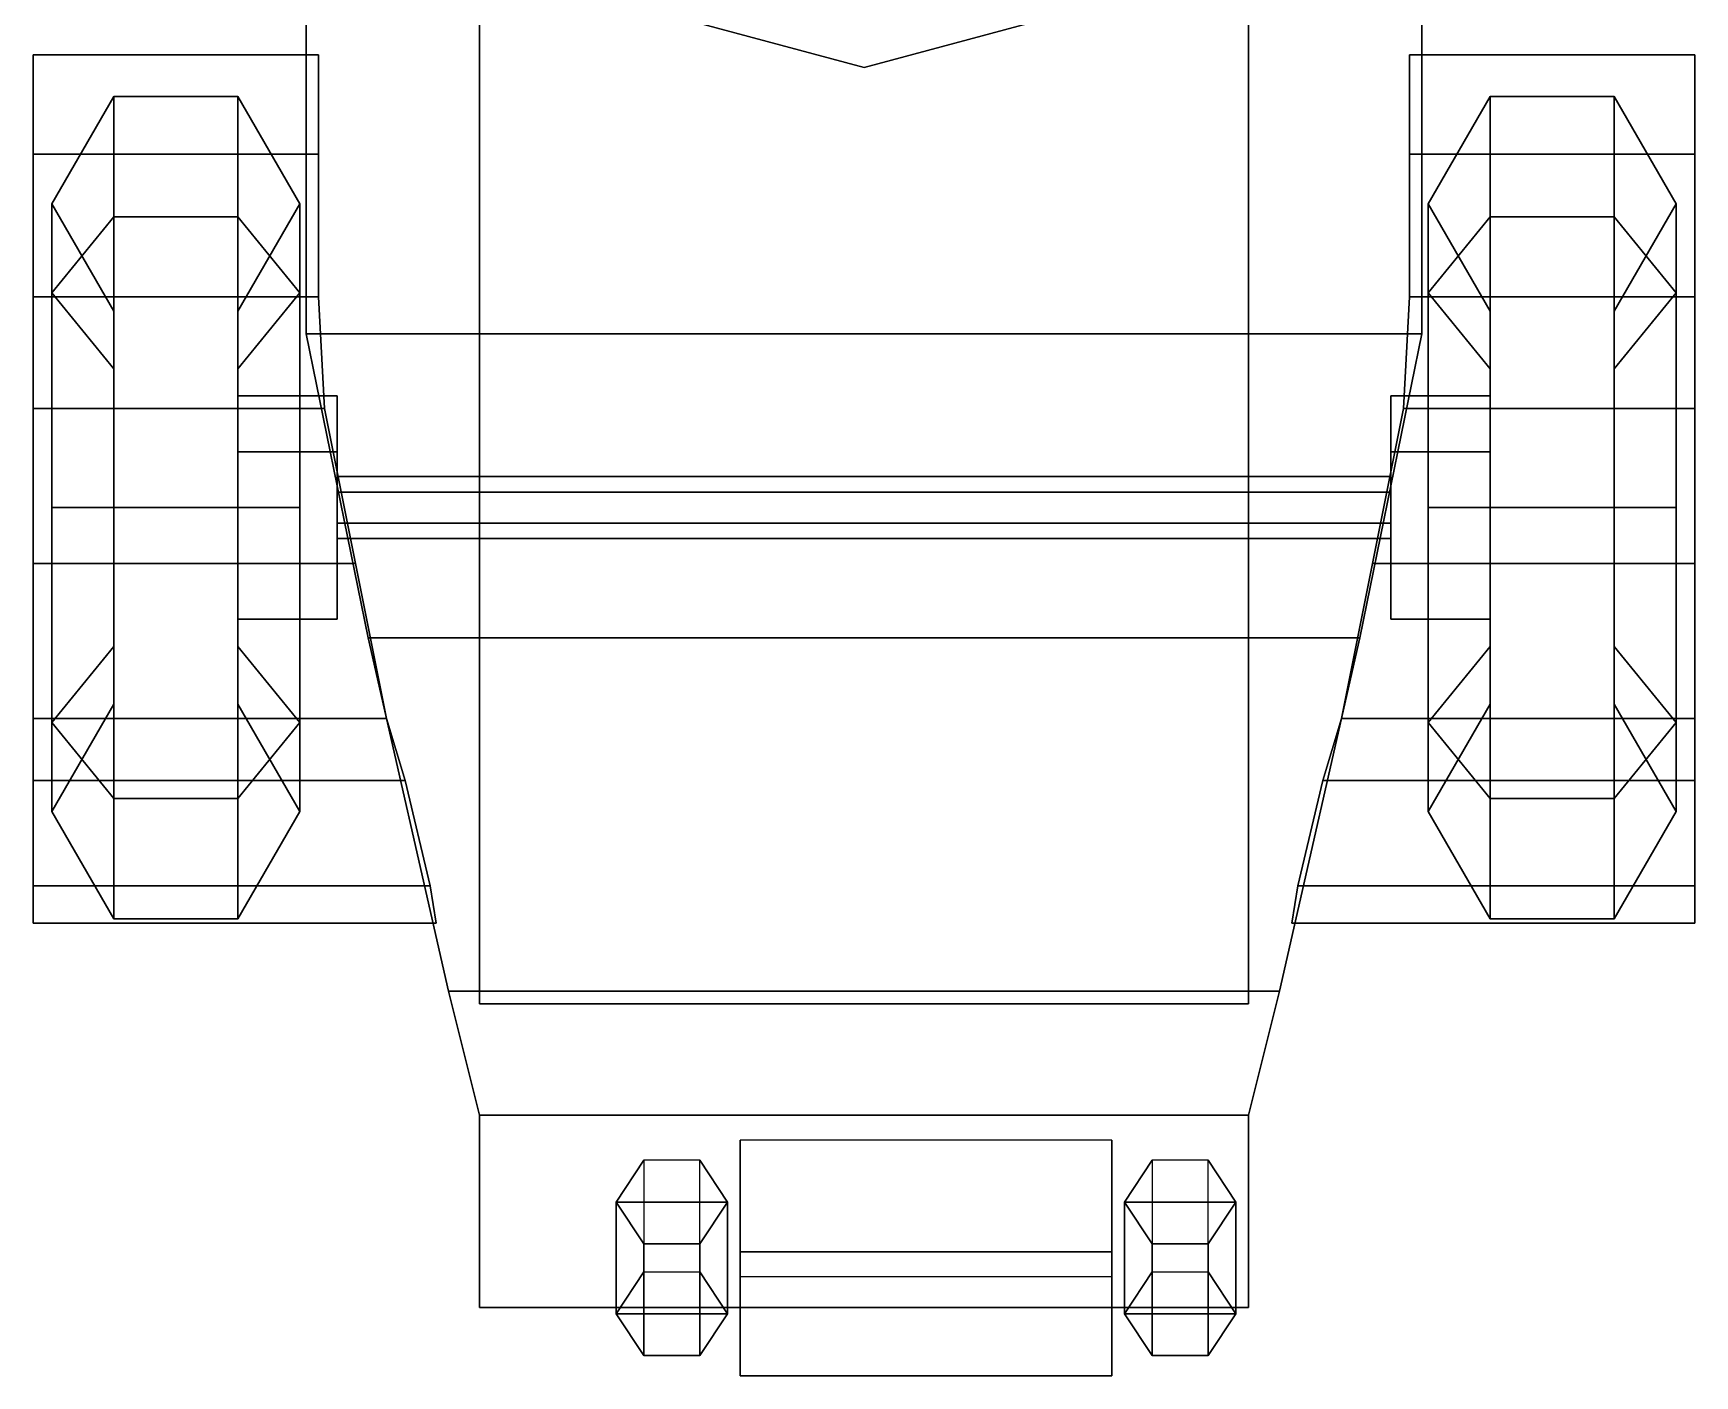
# Model space of a CAD drawing. Header units: millimetres. Extents: x -1.4 to 3, y -2.7 to 19.3.
# Drawn here: x -1.34 to 1.34, y -2.71 to -0.545 of the extents above; entities that cross this region are included whole.
import ezdxf

# ---------------------------------------------------------------- set-up
doc = ezdxf.new("R2010")
doc.units = ezdxf.units.MM
for name, color, linetype in [('mudshields', 6, 'Continuous'), ('turret', 2, 'Continuous'), ('wheels', 2, 'Continuous')]:
    doc.layers.add(name, color=color, linetype=linetype)

msp = doc.modelspace()

# ---------------------------------------------------------------- linework, layer by layer
for points in [[(-0.62, 1, 0.42), (-0.62, -2.11, 0.42), (-0.62, -2.11, 0.81), (-0.62, 1, 0.81)], [(0.62, 1, 0.42), (0.62, -2.11, 0.42), (-0.62, -2.11, 0.42), (-0.62, 1, 0.42)], [(0.62, -2.11, 0.81), (0.62, -2.11, 0.42), (0.62, 1, 0.42), (0.62, 1, 0.81)], [(-0.9, 0.94, 1.65), (-0.9, -1.03, 1.65), (0.9, -1.03, 1.65), (0.9, 0.94, 1.65)], [(-0.9, 0.91, 0.81), (-0.9, -1.03, 0.81), (-0.9, -1.03, 1.65), (-0.9, 0.91, 1.65)], [(0.9, 0.91, 0.81), (0.9, -1.03, 0.81), (-0.9, -1.03, 0.81), (-0.9, 0.91, 0.81)], [(0.9, -1.03, 1.65), (0.9, -1.03, 0.81), (0.9, 0.91, 0.81), (0.9, 0.91, 1.65)], [(-0.9, -1.03, 0.81), (-0.8, -1.52, 0.81), (-0.8, -1.52, 1.6), (-0.9, -1.03, 1.65)], [(-0.9, -1.03, 1.65), (-0.8, -1.52, 1.6), (0.8, -1.52, 1.6), (0.9, -1.03, 1.65)], [(0.9, -1.03, 0.81), (0.8, -1.52, 0.81), (-0.8, -1.52, 0.81), (-0.9, -1.03, 0.81)], [(0.8, -1.52, 1.6), (0.8, -1.52, 0.81), (0.9, -1.03, 0.81), (0.9, -1.03, 1.65)], [(-0.8, -1.52, 0.81), (-0.67, -2.09, 0.81), (-0.67, -2.09, 1.52), (-0.8, -1.52, 1.6)], [(-0.8, -1.52, 1.6), (-0.67, -2.09, 1.52), (0.67, -2.09, 1.52), (0.8, -1.52, 1.6)], [(0.8, -1.52, 0.81), (0.67, -2.09, 0.81), (-0.67, -2.09, 0.81), (-0.8, -1.52, 0.81)], [(0.67, -2.09, 1.52), (0.67, -2.09, 0.81), (0.8, -1.52, 0.81), (0.8, -1.52, 1.6)], [(-0.67, -2.09, 0.81), (-0.62, -2.29, 0.81), (-0.62, -2.29, 1.36), (-0.67, -2.09, 1.52)], [(-0.67, -2.09, 1.52), (-0.62, -2.29, 1.36), (0.62, -2.29, 1.36), (0.67, -2.09, 1.52)], [(0.67, -2.09, 0.81), (0.62, -2.29, 0.81), (-0.62, -2.29, 0.81), (-0.67, -2.09, 0.81)], [(0.62, -2.29, 1.36), (0.62, -2.29, 0.81), (0.67, -2.09, 0.81), (0.67, -2.09, 1.52)], [(-0.62, -2.11, 0.81), (-0.62, -2.11, 0.42), (0.62, -2.11, 0.42), (0.62, -2.11, 0.81)], [(-0.62, -2.29, 0.81), (-0.62, -2.6, 0.81), (-0.62, -2.6, 0.86), (-0.62, -2.29, 1.36)], [(-0.62, -2.29, 1.36), (-0.62, -2.6, 0.86), (0.62, -2.6, 0.86), (0.62, -2.29, 1.36)], [(0.62, -2.6, 0.81), (-0.62, -2.6, 0.81), (-0.62, -2.29, 0.81), (0.62, -2.29, 0.81)], [(0.62, -2.6, 0.86), (0.62, -2.6, 0.81), (0.62, -2.29, 0.81), (0.62, -2.29, 1.36)], [(-0.2, -2.55, 0.93), (-0.2, -2.71, 1.02), (-0.2, -2.51, 1.37), (-0.2, -2.33, 1.28)], [(-0.2, -2.33, 1.28), (-0.2, -2.51, 1.37), (0.4, -2.51, 1.37), (0.4, -2.33, 1.28)], [(0.4, -2.51, 1.37), (0.4, -2.71, 1.02), (0.4, -2.55, 0.93), (0.4, -2.33, 1.28)], [(-0.355, -2.5425, 0.951), (-0.4, -2.61, 0.99), (-0.4, -2.43, 1.3018), (-0.355, -2.3625, 1.2628)], [(-0.4, -2.43, 1.3018), (-0.22, -2.43, 1.3018), (-0.265, -2.3625, 1.2628), (-0.355, -2.3625, 1.2628)], [(-0.22, -2.61, 0.99), (-0.265, -2.5425, 0.951), (-0.265, -2.3625, 1.2628), (-0.22, -2.43, 1.3018)], [(0.465, -2.5425, 0.951), (0.42, -2.61, 0.99), (0.42, -2.43, 1.3018), (0.465, -2.3625, 1.2628)], [(0.42, -2.43, 1.3018), (0.6, -2.43, 1.3018), (0.555, -2.3625, 1.2628), (0.465, -2.3625, 1.2628)], [(0.6, -2.61, 0.99), (0.555, -2.5425, 0.951), (0.555, -2.3625, 1.2628), (0.6, -2.43, 1.3018)], [(-0.4, -2.61, 0.99), (-0.355, -2.6775, 1.029), (-0.355, -2.4975, 1.3407), (-0.4, -2.43, 1.3018)], [(-0.355, -2.4975, 1.3407), (-0.265, -2.4975, 1.3407), (-0.22, -2.43, 1.3018), (-0.4, -2.43, 1.3018)], [(-0.265, -2.6775, 1.029), (-0.22, -2.61, 0.99), (-0.22, -2.43, 1.3018), (-0.265, -2.4975, 1.3407)], [(0.42, -2.61, 0.99), (0.465, -2.6775, 1.029), (0.465, -2.4975, 1.3407), (0.42, -2.43, 1.3018)], [(0.465, -2.4975, 1.3407), (0.555, -2.4975, 1.3407), (0.6, -2.43, 1.3018), (0.42, -2.43, 1.3018)], [(0.555, -2.6775, 1.029), (0.6, -2.61, 0.99), (0.6, -2.43, 1.3018), (0.555, -2.4975, 1.3407)], [(-0.355, -2.6775, 1.029), (-0.265, -2.6775, 1.029), (-0.265, -2.4975, 1.3407), (-0.355, -2.4975, 1.3407)], [(-0.2, -2.51, 1.37), (-0.2, -2.71, 1.02), (0.4, -2.71, 1.02), (0.4, -2.51, 1.37)], [(0.465, -2.6775, 1.029), (0.555, -2.6775, 1.029), (0.555, -2.4975, 1.3407), (0.465, -2.4975, 1.3407)], [(-0.355, -2.5425, 0.951), (-0.265, -2.5425, 0.951), (-0.22, -2.61, 0.99), (-0.4, -2.61, 0.99)], [(0.465, -2.5425, 0.951), (0.555, -2.5425, 0.951), (0.6, -2.61, 0.99), (0.42, -2.61, 0.99)], [(0.4, -2.55, 0.93), (0.4, -2.71, 1.02), (-0.2, -2.71, 1.02), (-0.2, -2.55, 0.93)], [(-0.62, -2.6, 0.86), (-0.62, -2.6, 0.81), (0.62, -2.6, 0.81), (0.62, -2.6, 0.86)], [(-0.4, -2.61, 0.99), (-0.22, -2.61, 0.99), (-0.265, -2.6775, 1.029), (-0.355, -2.6775, 1.029)], [(0.42, -2.61, 0.99), (0.6, -2.61, 0.99), (0.555, -2.6775, 1.029), (0.465, -2.6775, 1.029)]]:
    msp.add_3dface(points)
at = {"layer": 'mudshields'}
for points in [[(-0.88, -0.74, 1.18), (-0.88, -0.58, 0.95), (-1.34, -0.58, 0.95), (-1.34, -0.74, 1.18)], [(-1.34, -0.74, 1.18), (-1.34, -0.58, 0.95), (-0.88, -0.58, 0.95), (-0.88, -0.74, 1.18)], [(1.34, -0.74, 1.18), (1.34, -0.58, 0.95), (0.88, -0.58, 0.95), (0.88, -0.74, 1.18)], [(0.88, -0.74, 1.18), (0.88, -0.58, 0.95), (1.34, -0.58, 0.95), (1.34, -0.74, 1.18)], [(-1.34, -0.97, 1.32), (-1.34, -0.74, 1.18), (-0.88, -0.74, 1.18), (-0.88, -0.97, 1.32)], [(-0.88, -0.97, 1.32), (-0.88, -0.74, 1.18), (-1.34, -0.74, 1.18), (-1.34, -0.97, 1.32)], [(1.34, -0.97, 1.32), (1.34, -0.74, 1.18), (0.88, -0.74, 1.18), (0.88, -0.97, 1.32)], [(0.88, -0.97, 1.32), (0.88, -0.74, 1.18), (1.34, -0.74, 1.18), (1.34, -0.97, 1.32)], [(-0.87, -1.15, 1.38), (-0.88, -0.97, 1.32), (-1.34, -0.97, 1.32), (-1.34, -1.15, 1.38)], [(-1.34, -1.15, 1.38), (-1.34, -0.97, 1.32), (-0.88, -0.97, 1.32), (-0.87, -1.15, 1.38)], [(0.87, -1.15, 1.38), (0.88, -0.97, 1.32), (1.34, -0.97, 1.32), (1.34, -1.15, 1.38)], [(1.34, -1.15, 1.38), (1.34, -0.97, 1.32), (0.88, -0.97, 1.32), (0.87, -1.15, 1.38)], [(-0.82, -1.4, 1.38), (-0.87, -1.15, 1.38), (-1.34, -1.15, 1.38), (-1.34, -1.4, 1.38)], [(-1.34, -1.4, 1.38), (-1.34, -1.15, 1.38), (-0.87, -1.15, 1.38), (-0.82, -1.4, 1.38)], [(1.34, -1.4, 1.38), (1.34, -1.15, 1.38), (0.87, -1.15, 1.38), (0.82, -1.4, 1.38)], [(0.82, -1.4, 1.38), (0.87, -1.15, 1.38), (1.34, -1.15, 1.38), (1.34, -1.4, 1.38)], [(-1.34, -1.65, 1.29), (-1.34, -1.4, 1.38), (-0.82, -1.4, 1.38), (-0.77, -1.65, 1.29)], [(-0.77, -1.65, 1.29), (-0.82, -1.4, 1.38), (-1.34, -1.4, 1.38), (-1.34, -1.65, 1.29)], [(0.77, -1.65, 1.29), (0.82, -1.4, 1.38), (1.34, -1.4, 1.38), (1.34, -1.65, 1.29)], [(1.34, -1.65, 1.29), (1.34, -1.4, 1.38), (0.82, -1.4, 1.38), (0.77, -1.65, 1.29)], [(-1.34, -1.75, 1.22), (-1.34, -1.65, 1.29), (-0.77, -1.65, 1.29), (-0.74, -1.75, 1.22)], [(-0.74, -1.75, 1.22), (-0.77, -1.65, 1.29), (-1.34, -1.65, 1.29), (-1.34, -1.75, 1.22)], [(1.34, -1.75, 1.22), (1.34, -1.65, 1.29), (0.77, -1.65, 1.29), (0.74, -1.75, 1.22)], [(0.74, -1.75, 1.22), (0.77, -1.65, 1.29), (1.34, -1.65, 1.29), (1.34, -1.75, 1.22)], [(-1.34, -1.92, 1.04), (-1.34, -1.75, 1.22), (-0.74, -1.75, 1.22), (-0.7, -1.92, 1.04)], [(-0.7, -1.92, 1.04), (-0.74, -1.75, 1.22), (-1.34, -1.75, 1.22), (-1.34, -1.92, 1.04)], [(0.7, -1.92, 1.04), (0.74, -1.75, 1.22), (1.34, -1.75, 1.22), (1.34, -1.92, 1.04)], [(1.34, -1.92, 1.04), (1.34, -1.75, 1.22), (0.74, -1.75, 1.22), (0.7, -1.92, 1.04)], [(-0.69, -1.98, 0.94), (-0.7, -1.92, 1.04), (-1.34, -1.92, 1.04), (-1.34, -1.98, 0.94)], [(-1.34, -1.98, 0.94), (-1.34, -1.92, 1.04), (-0.7, -1.92, 1.04), (-0.69, -1.98, 0.94)], [(1.34, -1.98, 0.94), (1.34, -1.92, 1.04), (0.7, -1.92, 1.04), (0.69, -1.98, 0.94)], [(0.69, -1.98, 0.94), (0.7, -1.92, 1.04), (1.34, -1.92, 1.04), (1.34, -1.98, 0.94)]]:
    msp.add_3dface(points, dxfattribs=at)
at = {"layer": 'turret'}
for points in [[(-0.395, -0.4942, 1.81), (0, -0.6, 1.81), (0.395, -0.4942, 1.81), (-0.6842, -0.205, 1.81)], [(-0.395, -0.4942, 1.65), (0, -0.6, 1.65), (0, -0.6, 1.81), (-0.395, -0.4942, 1.81)], [(0, -0.6, 1.65), (0.395, -0.4942, 1.65), (0.395, -0.4942, 1.81), (0, -0.6, 1.81)]]:
    msp.add_3dface(points, dxfattribs=at)
at = {"layer": 'wheels'}
for points in [[(-1.31, -0.9635, 0.9465), (-1.21, -0.841, 1.069), (-1.21, -0.6468, 0.6), (-1.31, -0.82, 0.6)], [(-1.31, -0.82, 0.6), (-1.21, -0.6468, 0.6), (-1.21, -0.841, 0.131), (-1.31, -0.9635, 0.2535)], [(-1.21, -0.841, 1.069), (-1.01, -0.841, 1.069), (-1.01, -0.6468, 0.6), (-1.21, -0.6468, 0.6)], [(-1.21, -0.6468, 0.6), (-1.01, -0.6468, 0.6), (-1.01, -0.841, 0.131), (-1.21, -0.841, 0.131)], [(-1.01, -0.841, 1.069), (-0.91, -0.9635, 0.9465), (-0.91, -0.82, 0.6), (-1.01, -0.6468, 0.6)], [(-1.01, -0.6468, 0.6), (-0.91, -0.82, 0.6), (-0.91, -0.9635, 0.2535), (-1.01, -0.841, 0.131)], [(1.01, -0.6468, 0.6), (0.91, -0.82, 0.6), (0.91, -0.9635, 0.9465), (1.01, -0.841, 1.069)], [(1.01, -0.841, 0.131), (0.91, -0.9635, 0.2535), (0.91, -0.82, 0.6), (1.01, -0.6468, 0.6)], [(1.21, -0.6468, 0.6), (1.01, -0.6468, 0.6), (1.01, -0.841, 1.069), (1.21, -0.841, 1.069)], [(1.21, -0.841, 0.131), (1.01, -0.841, 0.131), (1.01, -0.6468, 0.6), (1.21, -0.6468, 0.6)], [(1.31, -0.82, 0.6), (1.21, -0.6468, 0.6), (1.21, -0.841, 1.069), (1.31, -0.9635, 0.9465)], [(1.31, -0.9635, 0.2535), (1.21, -0.841, 0.131), (1.21, -0.6468, 0.6), (1.31, -0.82, 0.6)], [(-1.21, -0.9932, 0.6), (-1.31, -0.82, 0.6), (-1.31, -0.9635, 0.2535), (-1.21, -1.086, 0.376)], [(-1.21, -1.086, 0.824), (-1.31, -0.9635, 0.9465), (-1.31, -0.82, 0.6), (-1.21, -0.9932, 0.6)], [(-0.91, -0.82, 0.6), (-1.01, -0.9932, 0.6), (-1.01, -1.086, 0.376), (-0.91, -0.9635, 0.2535)], [(-0.91, -0.9635, 0.9465), (-1.01, -1.086, 0.824), (-1.01, -0.9932, 0.6), (-0.91, -0.82, 0.6)], [(0.91, -0.9635, 0.2535), (1.01, -1.086, 0.376), (1.01, -0.9932, 0.6), (0.91, -0.82, 0.6)], [(0.91, -0.82, 0.6), (1.01, -0.9932, 0.6), (1.01, -1.086, 0.824), (0.91, -0.9635, 0.9465)], [(1.21, -1.086, 0.376), (1.31, -0.9635, 0.2535), (1.31, -0.82, 0.6), (1.21, -0.9932, 0.6)], [(1.21, -0.9932, 0.6), (1.31, -0.82, 0.6), (1.31, -0.9635, 0.9465), (1.21, -1.086, 0.824)], [(-1.31, -1.31, 1.09), (-1.21, -1.31, 1.2632), (-1.21, -0.841, 1.069), (-1.31, -0.9635, 0.9465)], [(-1.31, -0.9635, 0.2535), (-1.21, -0.841, 0.131), (-1.21, -1.31, -0.0632), (-1.31, -1.31, 0.11)], [(-1.21, -0.841, 0.131), (-1.01, -0.841, 0.131), (-1.01, -1.31, -0.0632), (-1.21, -1.31, -0.0632)], [(-1.21, -1.31, 1.2632), (-1.01, -1.31, 1.2632), (-1.01, -0.841, 1.069), (-1.21, -0.841, 1.069)], [(-1.01, -1.31, 1.2632), (-0.91, -1.31, 1.09), (-0.91, -0.9635, 0.9465), (-1.01, -0.841, 1.069)], [(-1.01, -0.841, 0.131), (-0.91, -0.9635, 0.2535), (-0.91, -1.31, 0.11), (-1.01, -1.31, -0.0632)], [(1.01, -0.841, 1.069), (0.91, -0.9635, 0.9465), (0.91, -1.31, 1.09), (1.01, -1.31, 1.2632)], [(1.01, -1.31, -0.0632), (0.91, -1.31, 0.11), (0.91, -0.9635, 0.2535), (1.01, -0.841, 0.131)], [(1.21, -1.31, -0.0632), (1.01, -1.31, -0.0632), (1.01, -0.841, 0.131), (1.21, -0.841, 0.131)], [(1.21, -0.841, 1.069), (1.01, -0.841, 1.069), (1.01, -1.31, 1.2632), (1.21, -1.31, 1.2632)], [(1.31, -0.9635, 0.9465), (1.21, -0.841, 1.069), (1.21, -1.31, 1.2632), (1.31, -1.31, 1.09)], [(1.31, -1.31, 0.11), (1.21, -1.31, -0.0632), (1.21, -0.841, 0.131), (1.31, -0.9635, 0.2535)], [(-1.21, -1.31, 0.9168), (-1.31, -1.31, 1.09), (-1.31, -0.9635, 0.9465), (-1.21, -1.086, 0.824)], [(-1.21, -1.086, 0.376), (-1.31, -0.9635, 0.2535), (-1.31, -1.31, 0.11), (-1.21, -1.31, 0.2832)], [(-0.91, -1.31, 1.09), (-1.01, -1.31, 0.9168), (-1.01, -1.086, 0.824), (-0.91, -0.9635, 0.9465)], [(-0.91, -0.9635, 0.2535), (-1.01, -1.086, 0.376), (-1.01, -1.31, 0.2832), (-0.91, -1.31, 0.11)], [(0.91, -0.9635, 0.9465), (1.01, -1.086, 0.824), (1.01, -1.31, 0.9168), (0.91, -1.31, 1.09)], [(0.91, -1.31, 0.11), (1.01, -1.31, 0.2832), (1.01, -1.086, 0.376), (0.91, -0.9635, 0.2535)], [(1.21, -1.086, 0.824), (1.31, -0.9635, 0.9465), (1.31, -1.31, 1.09), (1.21, -1.31, 0.9168)], [(1.21, -1.31, 0.2832), (1.31, -1.31, 0.11), (1.31, -0.9635, 0.2535), (1.21, -1.086, 0.376)], [(-1.21, -1.534, 0.376), (-1.21, -1.6268, 0.6), (-1.21, -1.086, 0.824), (-1.21, -0.9932, 0.6)], [(-1.21, -1.31, 0.2832), (-1.21, -1.534, 0.376), (-1.21, -0.9932, 0.6), (-1.21, -1.086, 0.376)], [(-1.01, -1.086, 0.824), (-1.01, -1.6268, 0.6), (-1.01, -1.534, 0.376), (-1.01, -0.9932, 0.6)], [(-1.01, -0.9932, 0.6), (-1.01, -1.534, 0.376), (-1.01, -1.31, 0.2832), (-1.01, -1.086, 0.376)], [(1.01, -1.534, 0.824), (1.01, -0.9932, 0.6), (1.01, -1.086, 0.376), (1.01, -1.6268, 0.6)], [(1.01, -1.31, 0.9168), (1.01, -1.086, 0.824), (1.01, -0.9932, 0.6), (1.01, -1.534, 0.824)], [(1.21, -1.086, 0.376), (1.21, -0.9932, 0.6), (1.21, -1.534, 0.824), (1.21, -1.6268, 0.6)], [(1.21, -0.9932, 0.6), (1.21, -1.086, 0.824), (1.21, -1.31, 0.9168), (1.21, -1.534, 0.824)], [(-1.21, -1.6268, 0.6), (-1.21, -1.534, 0.824), (-1.21, -1.31, 0.9168), (-1.21, -1.086, 0.824)], [(-1.01, -1.31, 0.9168), (-1.01, -1.534, 0.824), (-1.01, -1.6268, 0.6), (-1.01, -1.086, 0.824)], [(1.01, -1.6268, 0.6), (1.01, -1.086, 0.376), (1.01, -1.31, 0.2832), (1.01, -1.534, 0.376)], [(1.21, -1.31, 0.2832), (1.21, -1.086, 0.376), (1.21, -1.6268, 0.6), (1.21, -1.534, 0.376)], [(-1.01, -1.22, 0.4441), (-1.01, -1.13, 0.6), (-0.85, -1.13, 0.6), (-0.85, -1.22, 0.4441)], [(-1.01, -1.13, 0.6), (-1.01, -1.22, 0.7559), (-0.85, -1.22, 0.7559), (-0.85, -1.13, 0.6)], [(-0.85, -1.13, 0.6), (-0.85, -1.49, 0.6), (-0.85, -1.4, 0.4441), (-0.85, -1.22, 0.4441)], [(-0.85, -1.22, 0.7559), (-0.85, -1.4, 0.7559), (-0.85, -1.49, 0.6), (-0.85, -1.13, 0.6)], [(0.85, -1.49, 0.6), (0.85, -1.13, 0.6), (0.85, -1.22, 0.4441), (0.85, -1.4, 0.4441)], [(1.01, -1.13, 0.6), (1.01, -1.22, 0.4441), (0.85, -1.22, 0.4441), (0.85, -1.13, 0.6)], [(0.85, -1.4, 0.7559), (0.85, -1.22, 0.7559), (0.85, -1.13, 0.6), (0.85, -1.49, 0.6)], [(1.01, -1.22, 0.7559), (1.01, -1.13, 0.6), (0.85, -1.13, 0.6), (0.85, -1.22, 0.7559)], [(-1.01, -1.4, 0.4441), (-1.01, -1.22, 0.4441), (-0.85, -1.22, 0.4441), (-0.85, -1.4, 0.4441)], [(-1.01, -1.22, 0.7559), (-1.01, -1.4, 0.7559), (-0.85, -1.4, 0.7559), (-0.85, -1.22, 0.7559)], [(1.01, -1.22, 0.4441), (1.01, -1.4, 0.4441), (0.85, -1.4, 0.4441), (0.85, -1.22, 0.4441)], [(1.01, -1.4, 0.7559), (1.01, -1.22, 0.7559), (0.85, -1.22, 0.7559), (0.85, -1.4, 0.7559)], [(0.85, -1.26, 0.6), (0.85, -1.285, 0.5567), (-0.85, -1.285, 0.5567), (-0.85, -1.26, 0.6)], [(0.85, -1.285, 0.6433), (0.85, -1.26, 0.6), (-0.85, -1.26, 0.6), (-0.85, -1.285, 0.6433)], [(0.85, -1.285, 0.5567), (0.85, -1.335, 0.5567), (-0.85, -1.335, 0.5567), (-0.85, -1.285, 0.5567)], [(0.85, -1.335, 0.6433), (0.85, -1.285, 0.6433), (-0.85, -1.285, 0.6433), (-0.85, -1.335, 0.6433)], [(-1.21, -1.534, 0.824), (-1.31, -1.6565, 0.9465), (-1.31, -1.31, 1.09), (-1.21, -1.31, 0.9168)], [(-1.31, -1.6565, 0.9465), (-1.21, -1.779, 1.069), (-1.21, -1.31, 1.2632), (-1.31, -1.31, 1.09)], [(-1.21, -1.31, 0.2832), (-1.31, -1.31, 0.11), (-1.31, -1.6565, 0.2535), (-1.21, -1.534, 0.376)], [(-1.31, -1.31, 0.11), (-1.21, -1.31, -0.0632), (-1.21, -1.779, 0.131), (-1.31, -1.6565, 0.2535)], [(-1.21, -1.31, -0.0632), (-1.01, -1.31, -0.0632), (-1.01, -1.779, 0.131), (-1.21, -1.779, 0.131)], [(-1.21, -1.779, 1.069), (-1.01, -1.779, 1.069), (-1.01, -1.31, 1.2632), (-1.21, -1.31, 1.2632)], [(-0.91, -1.6565, 0.9465), (-1.01, -1.534, 0.824), (-1.01, -1.31, 0.9168), (-0.91, -1.31, 1.09)], [(-1.01, -1.779, 1.069), (-0.91, -1.6565, 0.9465), (-0.91, -1.31, 1.09), (-1.01, -1.31, 1.2632)], [(-0.91, -1.31, 0.11), (-1.01, -1.31, 0.2832), (-1.01, -1.534, 0.376), (-0.91, -1.6565, 0.2535)], [(-1.01, -1.31, -0.0632), (-0.91, -1.31, 0.11), (-0.91, -1.6565, 0.2535), (-1.01, -1.779, 0.131)], [(1.01, -1.31, 1.2632), (0.91, -1.31, 1.09), (0.91, -1.6565, 0.9465), (1.01, -1.779, 1.069)], [(0.91, -1.31, 1.09), (1.01, -1.31, 0.9168), (1.01, -1.534, 0.824), (0.91, -1.6565, 0.9465)], [(1.01, -1.779, 0.131), (0.91, -1.6565, 0.2535), (0.91, -1.31, 0.11), (1.01, -1.31, -0.0632)], [(0.91, -1.6565, 0.2535), (1.01, -1.534, 0.376), (1.01, -1.31, 0.2832), (0.91, -1.31, 0.11)], [(1.21, -1.779, 0.131), (1.01, -1.779, 0.131), (1.01, -1.31, -0.0632), (1.21, -1.31, -0.0632)], [(1.21, -1.31, 1.2632), (1.01, -1.31, 1.2632), (1.01, -1.779, 1.069), (1.21, -1.779, 1.069)], [(1.31, -1.31, 1.09), (1.21, -1.31, 1.2632), (1.21, -1.779, 1.069), (1.31, -1.6565, 0.9465)], [(1.21, -1.31, 0.9168), (1.31, -1.31, 1.09), (1.31, -1.6565, 0.9465), (1.21, -1.534, 0.824)], [(1.31, -1.6565, 0.2535), (1.21, -1.779, 0.131), (1.21, -1.31, -0.0632), (1.31, -1.31, 0.11)], [(1.21, -1.534, 0.376), (1.31, -1.6565, 0.2535), (1.31, -1.31, 0.11), (1.21, -1.31, 0.2832)], [(0.85, -1.335, 0.5567), (0.85, -1.36, 0.6), (-0.85, -1.36, 0.6), (-0.85, -1.335, 0.5567)], [(0.85, -1.36, 0.6), (0.85, -1.335, 0.6433), (-0.85, -1.335, 0.6433), (-0.85, -1.36, 0.6)], [(-1.01, -1.49, 0.6), (-1.01, -1.4, 0.4441), (-0.85, -1.4, 0.4441), (-0.85, -1.49, 0.6)], [(-1.01, -1.4, 0.7559), (-1.01, -1.49, 0.6), (-0.85, -1.49, 0.6), (-0.85, -1.4, 0.7559)], [(1.01, -1.4, 0.4441), (1.01, -1.49, 0.6), (0.85, -1.49, 0.6), (0.85, -1.4, 0.4441)], [(1.01, -1.49, 0.6), (1.01, -1.4, 0.7559), (0.85, -1.4, 0.7559), (0.85, -1.49, 0.6)], [(-1.21, -1.534, 0.376), (-1.31, -1.6565, 0.2535), (-1.31, -1.8, 0.6), (-1.21, -1.6268, 0.6)], [(-1.21, -1.6268, 0.6), (-1.31, -1.8, 0.6), (-1.31, -1.6565, 0.9465), (-1.21, -1.534, 0.824)], [(-0.91, -1.6565, 0.2535), (-1.01, -1.534, 0.376), (-1.01, -1.6268, 0.6), (-0.91, -1.8, 0.6)], [(-0.91, -1.8, 0.6), (-1.01, -1.6268, 0.6), (-1.01, -1.534, 0.824), (-0.91, -1.6565, 0.9465)], [(0.91, -1.8, 0.6), (1.01, -1.6268, 0.6), (1.01, -1.534, 0.376), (0.91, -1.6565, 0.2535)], [(0.91, -1.6565, 0.9465), (1.01, -1.534, 0.824), (1.01, -1.6268, 0.6), (0.91, -1.8, 0.6)], [(1.21, -1.6268, 0.6), (1.31, -1.8, 0.6), (1.31, -1.6565, 0.2535), (1.21, -1.534, 0.376)], [(1.21, -1.534, 0.824), (1.31, -1.6565, 0.9465), (1.31, -1.8, 0.6), (1.21, -1.6268, 0.6)], [(-1.31, -1.8, 0.6), (-1.21, -1.9732, 0.6), (-1.21, -1.779, 1.069), (-1.31, -1.6565, 0.9465)], [(-1.31, -1.6565, 0.2535), (-1.21, -1.779, 0.131), (-1.21, -1.9732, 0.6), (-1.31, -1.8, 0.6)], [(-1.01, -1.9732, 0.6), (-0.91, -1.8, 0.6), (-0.91, -1.6565, 0.9465), (-1.01, -1.779, 1.069)], [(-1.01, -1.779, 0.131), (-0.91, -1.6565, 0.2535), (-0.91, -1.8, 0.6), (-1.01, -1.9732, 0.6)], [(1.01, -1.779, 1.069), (0.91, -1.6565, 0.9465), (0.91, -1.8, 0.6), (1.01, -1.9732, 0.6)], [(1.01, -1.9732, 0.6), (0.91, -1.8, 0.6), (0.91, -1.6565, 0.2535), (1.01, -1.779, 0.131)], [(1.31, -1.6565, 0.9465), (1.21, -1.779, 1.069), (1.21, -1.9732, 0.6), (1.31, -1.8, 0.6)], [(1.31, -1.8, 0.6), (1.21, -1.9732, 0.6), (1.21, -1.779, 0.131), (1.31, -1.6565, 0.2535)], [(-1.21, -1.9732, 0.6), (-1.01, -1.9732, 0.6), (-1.01, -1.779, 1.069), (-1.21, -1.779, 1.069)], [(-1.21, -1.779, 0.131), (-1.01, -1.779, 0.131), (-1.01, -1.9732, 0.6), (-1.21, -1.9732, 0.6)], [(1.21, -1.779, 1.069), (1.01, -1.779, 1.069), (1.01, -1.9732, 0.6), (1.21, -1.9732, 0.6)], [(1.21, -1.9732, 0.6), (1.01, -1.9732, 0.6), (1.01, -1.779, 0.131), (1.21, -1.779, 0.131)]]:
    msp.add_3dface(points, dxfattribs=at)

doc.saveas('drawing.dxf')
